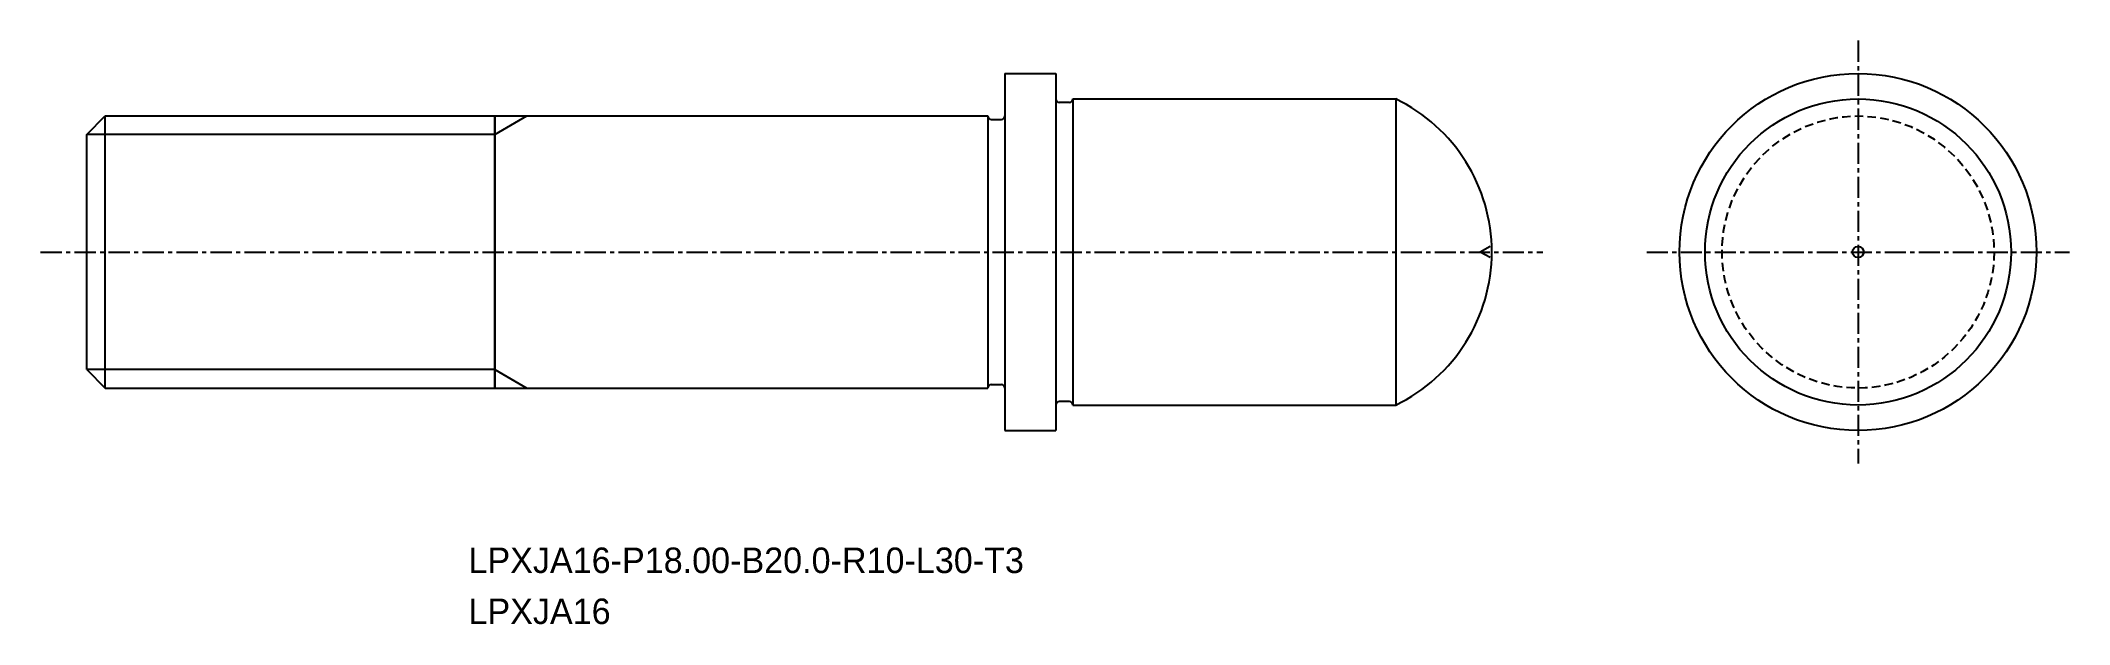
# Model space of a CAD drawing. Extents: x -1965 to -1846, y -851 to -816.
import ezdxf

# ---------------------------------------------------------------- set-up
doc = ezdxf.new("R2010")
doc.units = 0
doc.linetypes.add('CENTER', pattern=[2, 1.25, -0.25, 0.25, -0.25])
doc.linetypes.add('DASHED', pattern=[0.75, 0.5, -0.25])
doc.layers.get('0').update_dxf_attribs({"linetype": 'CONTINUOUS'})
doc.layers.add('CENTER', color=1, linetype='CENTER')

msp = doc.modelspace()

# ---------------------------------------------------------------- linework, layer by layer
at = {"color": 7, "linetype": 'CONTINUOUS'}
for p, q in [((-1908.76, -818.2), (-1905.76, -818.2)), ((-1908.76, -818.2), (-1908.76, -839.2)), ((-1904.76, -819.7), (-1904.76, -837.7)), ((-1904.76, -819.7), (-1885.76, -819.7)), ((-1962.76, -821.78), (-1961.68, -820.7)), ((-1961.68, -820.7), (-1938.76, -820.7)), ((-1961.68, -836.7), (-1961.68, -820.7)), ((-1938.76, -836.7), (-1938.76, -820.7)), ((-1938.76, -820.7), (-1909.76, -820.7)), ((-1938.76, -820.7), (-1938.76, -836.7)), ((-1909.76, -820.7), (-1909.76, -836.7)), ((-1909.56, -820.9), (-1908.96, -820.9)), ((-1904.96, -819.9), (-1905.56, -819.9)), ((-1962.76, -835.61), (-1962.76, -821.78)), ((-1961.68, -835.75), (-1961.68, -821.64)), ((-1962.76, -835.61), (-1961.68, -836.7)), ((-1909.56, -836.5), (-1908.96, -836.5)), ((-1961.68, -836.7), (-1938.76, -836.7)), ((-1938.76, -836.7), (-1909.76, -836.7)), ((-1904.96, -837.5), (-1905.56, -837.5)), ((-1904.76, -837.7), (-1885.76, -837.7)), ((-1908.76, -839.2), (-1905.76, -839.2))]:
    msp.add_line(p, q, dxfattribs=at)
at = {"linetype": 'CONTINUOUS'}
for p, q in [((-1905.76, -818.2), (-1905.76, -839.2)), ((-1885.76, -819.7), (-1885.76, -837.7))]:
    msp.add_line(p, q, dxfattribs=at)
at = {"color": 3, "linetype": 'CONTINUOUS'}
for p, q in [((-1938.76, -821.78), (-1936.88, -820.7)), ((-1938.76, -821.78), (-1962.76, -821.78)), ((-1938.76, -835.61), (-1962.76, -835.61)), ((-1938.76, -835.61), (-1936.88, -836.7))]:
    msp.add_line(p, q, dxfattribs=at)
at = {"color": 3}
for p in [(-1880.21, -828.37), (-1880.21, -829.03)]:
    msp.add_line(p, (-1880.8, -828.7), dxfattribs=at)
at = {"linetype": 'CONTINUOUS'}
for radius in [10.5, 9]:
    msp.add_circle((-1858.58, -828.7), radius, dxfattribs=at)
at = {"color": 3, "linetype": 'DASHED'}
msp.add_circle((-1858.58, -828.7), 8, dxfattribs=at)
msp.add_circle((-1858.58, -828.7), 0.332)
at = {"color": 7, "linetype": 'CONTINUOUS'}
for centre, start, end in [((-1905.56, -819.7), 180, 270), ((-1904.96, -819.7), 270, 0), ((-1909.56, -820.7), 180, 270), ((-1908.96, -820.7), 270, 0), ((-1909.56, -836.7), 90, 180), ((-1908.96, -836.7), 0, 90), ((-1905.56, -837.7), 90, 180), ((-1904.96, -837.7), 0, 90)]:
    msp.add_arc(centre, 0.2, start, end, dxfattribs=at)
at = {"linetype": 'CONTINUOUS'}
msp.add_arc((-1890.12, -828.7), 10, 295.8419, 64.1581, dxfattribs=at)
at = {"layer": 'CENTER', "color": 1, "linetype": 'CENTER'}
for p, q in [((-1858.58, -816.27), (-1858.58, -841.13)), ((-1965.48, -828.7), (-1877.12, -828.7)), ((-1871.01, -828.7), (-1846.15, -828.7))]:
    msp.add_line(p, q, dxfattribs=at)

# ---------------------------------------------------------------- texts
for s, p in [('LPXJA16-P18.00-B20.0-R10-L30-T3', (-1940.31, -847.58)), ('LPXJA16', (-1940.31, -850.58))]:
    msp.add_text(s, height=1.5).set_placement(p)

doc.saveas('drawing.dxf')
